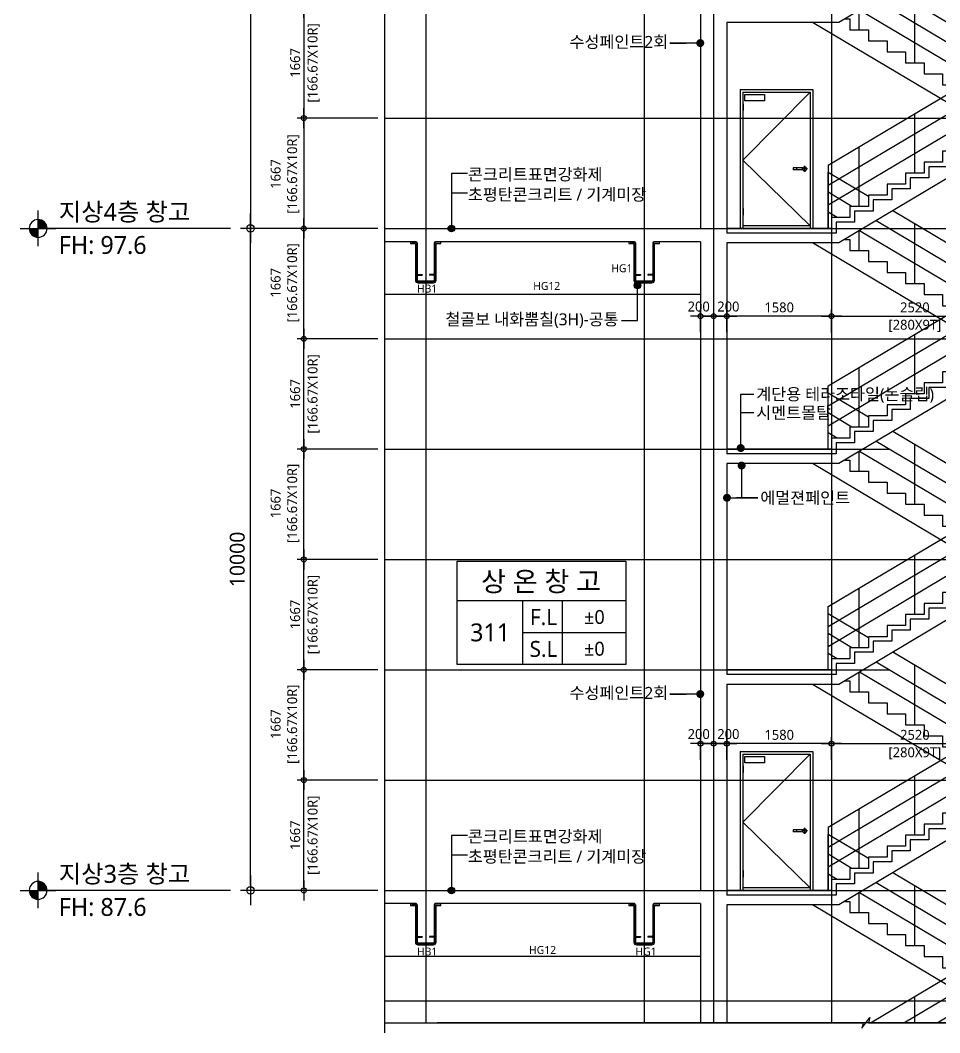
# Model space of a CAD drawing. Header units: millimetres. Extents: x -27104 to 125781, y -3376 to 46996.
# Drawn here: x 93885 to 107778, y 4334 to 19629 of the extents above; entities that cross this region are included whole.
import ezdxf
from ezdxf.enums import TextEntityAlignment as Align
from ezdxf.xclip import XClip

# ---------------------------------------------------------------- set-up
doc = ezdxf.new("R2010")
doc.units = ezdxf.units.MM
doc.header["$LTSCALE"] = 100
doc.header["$MEASUREMENT"] = 0
doc.header["$XCLIPFRAME"] = 0
doc.header["$PDSIZE"] = -10
doc.linetypes.add('-HID', pattern=[2.5, 1.5, -1])
doc.linetypes.add('CEN', pattern=[62, 60, -1, 0, -1])
doc.layers.get('0').update_dxf_attribs({"linetype": 'CONTINUOUS'})
doc.layers.get('Defpoints').update_dxf_attribs({"color": 171, "linetype": 'CONTINUOUS'})
for name, color, linetype in [('CEN(ST)', 1, 'CEN'), ('center(창호)', 1, 'CEN'), ('CON', 2, 'CONTINUOUS'), ('DOOR', 4, 'CONTINUOUS'), ('DOOR-ELE', 252, 'CONTINUOUS'), ('ELE-6', 8, 'CONTINUOUS'), ('FIN', 8, 'CONTINUOUS'), ('FIN-1', 6, 'CONTINUOUS'), ('HAN', 9, 'CONTINUOUS'), ('HF', 3, 'CONTINUOUS'), ('LED', 7, 'CONTINUOUS'), ('NDIM', 7, 'CONTINUOUS'), ('OPEN', 1, '-HID'), ('SYM', 7, 'CONTINUOUS'), ('TEXT(AXIS)', 2, 'CONTINUOUS'), ('TEXT(MIN)', 7, 'CONTINUOUS'), ('TEXT(노트)', 7, 'CONTINUOUS'), ('TEXT(실명)', 3, 'CONTINUOUS'), ('TEXT-기입', 6, 'CONTINUOUS'), ('TITLE', 7, 'CONTINUOUS'), ('WIPEOUT', 7, 'CONTINUOUS')]:
    doc.layers.add(name, color=color, linetype=linetype)
doc.styles.add('CGS', font='cgse', dxfattribs={"bigfont": 'cgs'})
doc.styles.add('나눔바른고딕', font='NanumBarunGothic.ttf')
doc.dimstyles.new('NDIM 1200', dxfattribs={"dimscale": 75, "dimtxt": 3, "dimasz": 1, "dimexe": 2, "dimexo": 2, "dimgap": 1, "dimtad": 1, "dimdec": 0, "dimdsep": 46, "dimtxsty": 'CGS', "dimblk": 'DOT0', "dimcen": 1, "dimdle": 8, "dimclrd": 256, "dimclre": 256, "dimclrt": 256, "dimadec": 0, "dimazin": 0, "dimtfac": 1, "dimtdec": 0, "dimtix": 1, "dimtmove": 2, "dimatfit": 3, "dimldrblk": 'DOT0', "dimfxl": 1, "dimtolj": 1, "dimtzin": 0, "dimlwd": -1, "dimlwe": -1, "dimarcsym": 0})

# ---------------------------------------------------------------- blocks, each defined once
blk = doc.blocks.new('A$Cf4a16f9c')
blk.add_wipeout([(0, 0), (1100, 0), (1100, 2100), (0, 2100)]).dxf.layer = 'WIPEOUT'
at = {"layer": 'center(창호)'}
for p, q in [((125, 945), (125, 855)), ((80, 900), (170, 900))]:
    blk.add_line(p, q, dxfattribs=at)
at = {"layer": 'DOOR', "ltscale": 1000}
for p, q in [((0, 2100), (0, 0)), ((1100, 2100), (0, 2100)), ((40, 2060), (40, 0)), ((1060, 2060), (40, 2060)), ((1060, 2060), (1060, 0)), ((1100, 2100), (1100, 0)), ((0, 0), (1100, 0)), ((40, 40), (1060, 40))]:
    blk.add_line(p, q, dxfattribs=at)
blk.add_circle((125, 900), 30, dxfattribs=at)
at = {"layer": 'DOOR-ELE', "ltscale": 1000}
for p, q in [((151, 915), (300, 915)), ((151, 885), (300, 885)), ((250, 915), (250, 885)), ((300, 915), (300, 885))]:
    blk.add_line(p, q, dxfattribs=at)
for points in [[(1030, 2025), (730, 2025), (730, 1925), (1030, 1925)], [(1060, 1780), (1050, 1780), (1050, 1880), (1060, 1880)], [(1060, 200), (1050, 200), (1050, 300), (1060, 300)]]:
    blk.add_lwpolyline(points, close=True, dxfattribs=at)
at = {"layer": 'OPEN', "ltscale": 700}
for p, q in [((40, 2060), (1060, 1030)), ((1060, 1030), (40, 40))]:
    blk.add_line(p, q, dxfattribs=at)
blk = doc.blocks.new('A$C5CCB3599')
at = {"layer": 'CON', "ltscale": 10000}
for points in [[(2870, 8263), (2590, 8263), (2590, 8097)], [(2870, 8263), (3820, 8263)], [(3820, 8113), (2911, 8113), (111, 6447), (-1580, 6447)], [(2590, 8097), (2310, 8097), (2310, 7930)], [(2310, 7930), (2030, 7930), (2030, 7763)], [(2030, 7763), (1750, 7763), (1750, 7597)], [(1750, 7597), (1470, 7597), (1470, 7430)], [(1470, 7430), (1190, 7430), (1190, 7263)], [(1190, 7263), (910, 7263), (910, 7097)], [(910, 7097), (630, 7097), (630, 6930)], [(630, 6930), (350, 6930), (350, 6763)], [(350, 6763), (70, 6763), (70, 6597)], [(70, 6597), (-1580, 6597)], [(2870, 4930), (2590, 4930), (2590, 4763)], [(2870, 4930), (3820, 4930)], [(3820, 4780), (2911, 4780), (111, 3113), (-1580, 3113)], [(2590, 4763), (2310, 4763), (2310, 4597)], [(2310, 4597), (2030, 4597), (2030, 4430)], [(2030, 4430), (1750, 4430), (1750, 4263)], [(1750, 4263), (1470, 4263), (1470, 4097)], [(1470, 4097), (1190, 4097), (1190, 3930)], [(1190, 3930), (910, 3930), (910, 3763)], [(910, 3763), (630, 3763), (630, 3597)], [(630, 3597), (350, 3597), (350, 3430)], [(350, 3430), (70, 3430), (70, 3263)], [(70, 3263), (-1580, 3263)], [(2870, 1597), (2590, 1597), (2590, 1430)], [(2870, 1597), (3820, 1597)], [(3820, 1447), (2911, 1447), (111, -220), (-1580, -220)], [(2590, 1430), (2310, 1430), (2310, 1263)], [(2310, 1263), (2030, 1263), (2030, 1097)], [(2030, 1097), (1750, 1097), (1750, 930)], [(1750, 930), (1470, 930), (1470, 763)], [(1470, 763), (1190, 763), (1190, 597)], [(1190, 597), (910, 597), (910, 430)], [(910, 430), (630, 430), (630, 263)], [(630, 263), (350, 263), (350, 97)], [(350, 97), (70, 97), (70, -70)], [(70, -70), (-1580, -70)]]:
    blk.add_lwpolyline(points, dxfattribs=at)
at = {"layer": 'ELE-6', "ltscale": 10000}
for points in [[(201, 9833), (280, 9833), (280, 9667)], [(2426, 8167), (-284, 9780)], [(280, 9667), (560, 9667), (560, 9500)], [(560, 9500), (840, 9500), (840, 9333)], [(840, 9333), (1120, 9333), (1120, 9167)], [(1120, 9167), (1400, 9167), (1400, 9000)], [(1400, 9000), (1680, 9000), (1680, 8833)], [(1680, 8833), (1960, 8833), (1960, 8667)], [(1960, 8667), (2240, 8667), (2240, 8500)], [(2240, 8500), (2520, 8500), (2520, 8333)], [(2426, 4833), (-284, 6447)], [(201, 6500), (280, 6500), (280, 6333)], [(280, 6333), (560, 6333), (560, 6167)], [(560, 6167), (840, 6167), (840, 6000)], [(840, 6000), (1120, 6000), (1120, 5833)], [(1120, 5833), (1400, 5833), (1400, 5667)], [(1400, 5667), (1680, 5667), (1680, 5500)], [(1680, 5500), (1960, 5500), (1960, 5333)], [(1960, 5333), (2240, 5333), (2240, 5167)], [(2240, 5167), (2520, 5167), (2520, 5000)], [(2426, 1500), (-284, 3113)], [(201, 3167), (280, 3167), (280, 3000)], [(280, 3000), (560, 3000), (560, 2833)], [(560, 2833), (840, 2833), (840, 2667)], [(840, 2667), (1120, 2667), (1120, 2500)], [(1120, 2500), (1400, 2500), (1400, 2333)], [(1400, 2333), (1680, 2333), (1680, 2167)], [(1680, 2167), (1960, 2167), (1960, 2000)], [(1960, 2000), (2240, 2000), (2240, 1833)], [(2240, 1833), (2520, 1833), (2520, 1667)]]:
    blk.add_lwpolyline(points, dxfattribs=at)
at = {"layer": 'FIN-1', "ltscale": 10000}
for points in [[(2800, 8333), (2520, 8333), (2520, 8167)], [(2800, 8333), (3820, 8333)], [(2520, 8167), (2240, 8167), (2240, 8000)], [(2240, 8000), (1960, 8000), (1960, 7833)], [(1960, 7833), (1680, 7833), (1680, 7667)], [(1680, 7667), (1400, 7667), (1400, 7500)], [(1400, 7500), (1120, 7500), (1120, 7333)], [(1120, 7333), (840, 7333), (840, 7167)], [(840, 7167), (560, 7167), (560, 7000)], [(560, 7000), (280, 7000), (280, 6833)], [(280, 6833), (0, 6833), (0, 6667)], [(0, 6667), (-1580, 6667)], [(2800, 5000), (2520, 5000), (2520, 4833)], [(2800, 5000), (3820, 5000)], [(2520, 4833), (2240, 4833), (2240, 4667)], [(2240, 4667), (1960, 4667), (1960, 4500)], [(1960, 4500), (1680, 4500), (1680, 4333)], [(1680, 4333), (1400, 4333), (1400, 4167)], [(1400, 4167), (1120, 4167), (1120, 4000)], [(1120, 4000), (840, 4000), (840, 3833)], [(840, 3833), (560, 3833), (560, 3667)], [(560, 3667), (280, 3667), (280, 3500)], [(280, 3500), (0, 3500), (0, 3333)], [(0, 3333), (-1580, 3333)], [(2800, 1667), (2520, 1667), (2520, 1500)], [(2800, 1667), (3820, 1667)], [(2520, 1500), (2240, 1500), (2240, 1333)], [(2240, 1333), (1960, 1333), (1960, 1167)], [(1960, 1167), (1680, 1167), (1680, 1000)], [(1680, 1000), (1400, 1000), (1400, 833)], [(1400, 833), (1120, 833), (1120, 667)], [(1120, 667), (840, 667), (840, 500)], [(840, 500), (560, 500), (560, 333)], [(560, 333), (280, 333), (280, 167)], [(280, 167), (0, 167), (0, 0)], [(0, 0), (-1580, 0)]]:
    blk.add_lwpolyline(points, dxfattribs=at)
at = {"layer": 'HAN', "ltscale": 10000}
for p, q in [((-50, 10000), (-50, 10846)), ((560, 10483), (-50, 10846)), ((420, 10333), (420, 10567)), ((308, 10333), (-50, 10546)), ((2570, 9287), (926, 10265)), ((84, 10167), (-50, 10246)), ((2570, 8987), (674, 10115)), ((420, 9667), (420, 9964)), ((2570, 8687), (422, 9965)), ((1260, 9167), (1260, 10067)), ((2100, 8667), (2100, 9567)), ((-50, 7620), (2570, 9180)), ((2570, 8333), (2570, 9287)), ((-50, 7320), (2570, 8880)), ((2100, 8000), (2100, 8900)), ((-50, 7020), (2570, 8580)), ((1260, 7500), (1260, 8400)), ((420, 7000), (420, 7900)), ((-50, 6667), (-50, 7620)), ((560, 7150), (-50, 7513)), ((308, 7000), (-50, 7213)), ((420, 7000), (420, 7233)), ((84, 6833), (-50, 6913)), ((2570, 5954), (926, 6932)), ((2570, 5654), (674, 6782)), ((1260, 5833), (1260, 6733)), ((420, 6333), (420, 6630)), ((2570, 5354), (422, 6632)), ((2100, 5333), (2100, 6233)), ((-50, 4287), (2570, 5846)), ((2570, 5000), (2570, 5954)), ((-50, 3987), (2570, 5546)), ((2100, 4667), (2100, 5567)), ((-50, 3687), (2570, 5246)), ((1260, 4167), (1260, 5067)), ((420, 3667), (420, 4567)), ((-50, 3333), (-50, 4287)), ((560, 3817), (-50, 4180)), ((308, 3667), (-50, 3880)), ((420, 3667), (420, 3900)), ((84, 3500), (-50, 3580)), ((2570, 2620), (926, 3599)), ((2570, 2320), (674, 3449)), ((1260, 2500), (1260, 3400)), ((420, 3000), (420, 3297)), ((2570, 2020), (422, 3299)), ((2100, 2000), (2100, 2900)), ((2570, 1667), (2570, 2620)), ((-50, 954), (2570, 2513)), ((-50, 654), (2570, 2213)), ((2100, 1333), (2100, 2233)), ((-50, 354), (2570, 1913)), ((1260, 833), (1260, 1733)), ((420, 333), (420, 1233)), ((-50, 954), (-50, 0))]:
    blk.add_line(p, q, dxfattribs=at)
blk = doc.blocks.new('A$C51E23882')
at = {"layer": 'TITLE'}
blk.add_lwpolyline([(8500, 0), (0, 0), (0, 5200), (8500, 5200)], close=True, dxfattribs=at)
for points in [[(8500, 3200), (0, 3200)], [(3300, 3200), (3300, 0)], [(5300, 3200), (5300, 0)], [(3300, 1600), (8500, 1600)]]:
    blk.add_lwpolyline(points, dxfattribs=at)
at = {"layer": 'TITLE', "style": '나눔바른고딕'}
for s, p in [('F.L', (4352, 2378)), ('S.L', (4352, 778))]:
    blk.add_text(s, height=800, dxfattribs=at).set_placement(p, align=Align.MIDDLE)
blk = doc.blocks.new('A$C19853FC8')
at = {"layer": 'SYM'}
for p, q in [((1800, 0), (1800, 3600)), ((3600, 1800), (0, 1800))]:
    blk.add_line(p, q, dxfattribs=at)
blk.add_circle((1800, 1800), 900, dxfattribs=at)
for points in [[(900, 1800), (1800, 2700), (914, 1959), (1643, 2686)], [(914, 1959), (1643, 2686), (954, 2112), (1492, 2646)], [(954, 2112), (1492, 2646), (1025, 2260), (1346, 2576)], [(1025, 2260), (1346, 2576), (1109, 2378), (1222, 2491)], [(1800, 900), (2700, 1800), (1959, 914), (2686, 1643)], [(1959, 914), (2686, 1643), (2112, 954), (2646, 1492)], [(2112, 954), (2646, 1492), (2260, 1025), (2576, 1346)], [(2260, 1025), (2576, 1346), (2378, 1109), (2491, 1222)]]:
    blk.add_solid(points, dxfattribs=at)
at = {"layer": 'SYM', "linetype": 'Continuous'}
for points in [[(1800, 2700), (1800, 1800), (900, 1800)], [(2700, 1800), (1800, 900), (1800, 1800)]]:
    blk.add_solid(points, dxfattribs=at)
blk = doc.blocks.new('DOT0')
blk.add_line((-3, 0), (3, 0))
at = {"color": 6}
blk.add_circle((0, 0), 0.75, dxfattribs=at)
blk = doc.blocks.new('*D205')
at = {"layer": 'Defpoints', "color": 0, "ltscale": 0.4, "transparency": 16777216}
for p in [(99388, 18151), (98171, 16484), (99388, 16484)]:
    blk.add_point(p, dxfattribs=at)
at = {"layer": 'NDIM', "ltscale": 0.4, "transparency": 16777216}
for p, q in [((99288, 18151), (98071, 18151)), ((98171, 18101), (98171, 16534)), ((99288, 16484), (98071, 16484))]:
    blk.add_line(p, q, dxfattribs=at)
at = {"layer": 'NDIM', "ltscale": 0.4, "transparency": 16777216, "xscale": 50, "yscale": 50, "zscale": 50}
for p, rotation in [((98171, 18151), 90), ((98171, 16484), 270)]:
    blk.add_blockref('DOT0', p, dxfattribs=dict(at, rotation=rotation))
at = {"layer": 'NDIM', "ltscale": 0.4, "transparency": 16777216, "insert": (97885, 17306), "char_height": 150, "attachment_point": 5, "rotation": 90, "style": '나눔바른고딕'}
blk.add_mtext('\\A1;1667\\P[166.67X10R]', dxfattribs=at)
blk = doc.blocks.new('*D206')
at = {"layer": 'Defpoints', "color": 0, "ltscale": 0.4, "transparency": 16777216}
for p in [(99388, 19817), (98171, 18151), (99388, 18151)]:
    blk.add_point(p, dxfattribs=at)
at = {"layer": 'NDIM', "ltscale": 0.4, "transparency": 16777216}
for p, q in [((99288, 19817), (98071, 19817)), ((98171, 19767), (98171, 18201)), ((99288, 18151), (98071, 18151))]:
    blk.add_line(p, q, dxfattribs=at)
at = {"layer": 'NDIM', "ltscale": 0.4, "transparency": 16777216, "xscale": 50, "yscale": 50, "zscale": 50}
for p, rotation in [((98171, 19817), 90), ((98171, 18151), 270)]:
    blk.add_blockref('DOT0', p, dxfattribs=dict(at, rotation=rotation))
at = {"layer": 'NDIM', "ltscale": 0.4, "transparency": 16777216, "char_height": 150, "attachment_point": 5, "rotation": 90, "style": '나눔바른고딕'}
for s, insert in [('\\A1;[166.67X10R]', (98318, 18984)), ('\\A1;1667', (98040, 18984))]:
    blk.add_mtext(s, dxfattribs=dict(at, insert=insert))
blk = doc.blocks.new('*D211')
at = {"layer": 'Defpoints', "color": 0, "ltscale": 0.4, "transparency": 16777216}
for p in [(99388, 26484), (97363, 16484), (99388, 16484)]:
    blk.add_point(p, dxfattribs=at)
at = {"layer": 'NDIM', "ltscale": 0.4, "transparency": 16777216}
for p, q in [((99238, 26484), (97213, 26484)), ((97363, 26409), (97363, 16559)), ((99238, 16484), (97213, 16484))]:
    blk.add_line(p, q, dxfattribs=at)
at = {"layer": 'NDIM', "ltscale": 0.4, "transparency": 16777216, "xscale": 75, "yscale": 75, "zscale": 75}
for p, rotation in [((97363, 26484), 90), ((97363, 16484), 270)]:
    blk.add_blockref('DOT0', p, dxfattribs=dict(at, rotation=rotation))
at = {"layer": 'NDIM', "ltscale": 0.4, "transparency": 16777216, "insert": (97165, 21484), "char_height": 225, "attachment_point": 5, "rotation": 90, "style": '나눔바른고딕'}
blk.add_mtext('\\A1;10000', dxfattribs=at)
blk = doc.blocks.new('*D212')
at = {"layer": 'Defpoints', "color": 0, "ltscale": 0.4, "transparency": 16777216}
for p in [(98171, 16484), (99388, 16484), (99388, 14817)]:
    blk.add_point(p, dxfattribs=at)
at = {"layer": 'NDIM', "ltscale": 0.4, "transparency": 16777216}
for p, q in [((99288, 16484), (98071, 16484)), ((98171, 14867), (98171, 16434)), ((99288, 14817), (98071, 14817))]:
    blk.add_line(p, q, dxfattribs=at)
at = {"layer": 'NDIM', "ltscale": 0.4, "transparency": 16777216, "xscale": 50, "yscale": 50, "zscale": 50}
for p, rotation in [((98171, 16484), 90), ((98171, 14817), 270)]:
    blk.add_blockref('DOT0', p, dxfattribs=dict(at, rotation=rotation))
at = {"layer": 'NDIM', "ltscale": 0.4, "transparency": 16777216, "insert": (97885, 15662), "char_height": 150, "attachment_point": 5, "rotation": 90, "style": '나눔바른고딕'}
blk.add_mtext('\\A1;1667\\P[166.67X10R]', dxfattribs=at)
blk = doc.blocks.new('*D213')
at = {"layer": 'Defpoints', "color": 0, "ltscale": 0.4, "transparency": 16777216}
for p in [(98171, 14817), (99388, 14817), (99388, 13151)]:
    blk.add_point(p, dxfattribs=at)
at = {"layer": 'NDIM', "ltscale": 0.4, "transparency": 16777216}
for p, q in [((99288, 14817), (98071, 14817)), ((98171, 13201), (98171, 14767)), ((99288, 13151), (98071, 13151))]:
    blk.add_line(p, q, dxfattribs=at)
at = {"layer": 'NDIM', "ltscale": 0.4, "transparency": 16777216, "xscale": 50, "yscale": 50, "zscale": 50}
for p, rotation in [((98171, 14817), 90), ((98171, 13151), 270)]:
    blk.add_blockref('DOT0', p, dxfattribs=dict(at, rotation=rotation))
at = {"layer": 'NDIM', "ltscale": 0.4, "transparency": 16777216, "char_height": 150, "attachment_point": 5, "rotation": 90, "style": '나눔바른고딕'}
for s, insert in [('\\A1;[166.67X10R]', (98318, 13984)), ('\\A1;1667', (98040, 13984))]:
    blk.add_mtext(s, dxfattribs=dict(at, insert=insert))
blk = doc.blocks.new('*D214')
at = {"layer": 'Defpoints', "color": 0, "ltscale": 0.4, "transparency": 16777216}
for p in [(98171, 13151), (99388, 13151), (99388, 11484)]:
    blk.add_point(p, dxfattribs=at)
at = {"layer": 'NDIM', "ltscale": 0.4, "transparency": 16777216}
for p, q in [((99288, 13151), (98071, 13151)), ((98171, 11534), (98171, 13101)), ((99288, 11484), (98071, 11484))]:
    blk.add_line(p, q, dxfattribs=at)
at = {"layer": 'NDIM', "ltscale": 0.4, "transparency": 16777216, "xscale": 50, "yscale": 50, "zscale": 50}
for p, rotation in [((98171, 13151), 90), ((98171, 11484), 270)]:
    blk.add_blockref('DOT0', p, dxfattribs=dict(at, rotation=rotation))
at = {"layer": 'NDIM', "ltscale": 0.4, "transparency": 16777216, "insert": (97885, 12329), "char_height": 150, "attachment_point": 5, "rotation": 90, "style": '나눔바른고딕'}
blk.add_mtext('\\A1;1667\\P[166.67X10R]', dxfattribs=at)
blk = doc.blocks.new('*D215')
at = {"layer": 'Defpoints', "color": 0, "ltscale": 0.4, "transparency": 16777216}
for p in [(98171, 11484), (99388, 11484), (99388, 9817)]:
    blk.add_point(p, dxfattribs=at)
at = {"layer": 'NDIM', "ltscale": 0.4, "transparency": 16777216}
for p, q in [((99288, 11484), (98071, 11484)), ((98171, 9867), (98171, 11434)), ((99288, 9817), (98071, 9817))]:
    blk.add_line(p, q, dxfattribs=at)
at = {"layer": 'NDIM', "ltscale": 0.4, "transparency": 16777216, "xscale": 50, "yscale": 50, "zscale": 50}
for p, rotation in [((98171, 11484), 90), ((98171, 9817), 270)]:
    blk.add_blockref('DOT0', p, dxfattribs=dict(at, rotation=rotation))
at = {"layer": 'NDIM', "ltscale": 0.4, "transparency": 16777216, "char_height": 150, "attachment_point": 5, "rotation": 90, "style": '나눔바른고딕'}
for s, insert in [('\\A1;[166.67X10R]', (98318, 10651)), ('\\A1;1667', (98040, 10651))]:
    blk.add_mtext(s, dxfattribs=dict(at, insert=insert))
blk = doc.blocks.new('*D216')
at = {"layer": 'Defpoints', "color": 0, "ltscale": 0.4, "transparency": 16777216}
for p in [(98171, 9817), (99388, 9817), (99388, 8151)]:
    blk.add_point(p, dxfattribs=at)
at = {"layer": 'NDIM', "ltscale": 0.4, "transparency": 16777216}
for p, q in [((99288, 9817), (98071, 9817)), ((98171, 8201), (98171, 9767)), ((99288, 8151), (98071, 8151))]:
    blk.add_line(p, q, dxfattribs=at)
at = {"layer": 'NDIM', "ltscale": 0.4, "transparency": 16777216, "xscale": 50, "yscale": 50, "zscale": 50}
for p, rotation in [((98171, 9817), 90), ((98171, 8151), 270)]:
    blk.add_blockref('DOT0', p, dxfattribs=dict(at, rotation=rotation))
at = {"layer": 'NDIM', "ltscale": 0.4, "transparency": 16777216, "insert": (97885, 8995), "char_height": 150, "attachment_point": 5, "rotation": 90, "style": '나눔바른고딕'}
blk.add_mtext('\\A1;1667\\P[166.67X10R]', dxfattribs=at)
blk = doc.blocks.new('*D217')
at = {"layer": 'Defpoints', "color": 0, "ltscale": 0.4, "transparency": 16777216}
for p in [(98171, 8151), (99388, 8151), (99388, 6484)]:
    blk.add_point(p, dxfattribs=at)
at = {"layer": 'NDIM', "ltscale": 0.4, "transparency": 16777216}
for p, q in [((99288, 8151), (98071, 8151)), ((98171, 6534), (98171, 8101)), ((99288, 6484), (98071, 6484))]:
    blk.add_line(p, q, dxfattribs=at)
at = {"layer": 'NDIM', "ltscale": 0.4, "transparency": 16777216, "xscale": 50, "yscale": 50, "zscale": 50}
for p, rotation in [((98171, 8151), 90), ((98171, 6484), 270)]:
    blk.add_blockref('DOT0', p, dxfattribs=dict(at, rotation=rotation))
at = {"layer": 'NDIM', "ltscale": 0.4, "transparency": 16777216, "char_height": 150, "attachment_point": 5, "rotation": 90, "style": '나눔바른고딕'}
for s, insert in [('\\A1;[166.67X10R]', (98318, 7317)), ('\\A1;1667', (98040, 7317))]:
    blk.add_mtext(s, dxfattribs=dict(at, insert=insert))
blk = doc.blocks.new('*D218')
at = {"layer": 'Defpoints', "color": 0, "ltscale": 0.4, "transparency": 16777216}
for p in [(97363, 16484), (99388, 16484), (99388, 6484)]:
    blk.add_point(p, dxfattribs=at)
at = {"layer": 'NDIM', "ltscale": 0.4, "transparency": 16777216}
for p, q in [((99238, 16484), (97213, 16484)), ((97363, 6559), (97363, 16409)), ((99238, 6484), (97213, 6484))]:
    blk.add_line(p, q, dxfattribs=at)
at = {"layer": 'NDIM', "ltscale": 0.4, "transparency": 16777216, "xscale": 75, "yscale": 75, "zscale": 75}
for p, rotation in [((97363, 16484), 90), ((97363, 6484), 270)]:
    blk.add_blockref('DOT0', p, dxfattribs=dict(at, rotation=rotation))
at = {"layer": 'NDIM', "ltscale": 0.4, "transparency": 16777216, "insert": (97165, 11484), "char_height": 225, "attachment_point": 5, "rotation": 90, "style": '나눔바른고딕'}
blk.add_mtext('\\A1;10000', dxfattribs=at)
blk = doc.blocks.new('*U160')
at = {"layer": 'Defpoints'}
blk.add_point((0, 0), dxfattribs=at)
at = {"layer": 'HF'}
for p, q in [((-209, 0), (-147, 0)), ((-209, 0), (-209, -6)), ((209, 0), (147, 0)), ((209, 0), (209, -6)), ((-209, -6), (-147, -6)), ((-135, -18), (-135, -482)), ((-129, -18), (-129, -482)), ((129, -18), (129, -482)), ((135, -18), (135, -482)), ((209, -6), (147, -6)), ((-135, -518), (-135, -582)), ((-129, -518), (-129, -582)), ((-117, -494), (-55, -494)), ((-117, -500), (-55, -500)), ((-117, -506), (-55, -506)), ((-117, -594), (117, -594)), ((-117, -600), (117, -600)), ((-55, -494), (-55, -500)), ((-55, -500), (-55, -506)), ((117, -494), (55, -494)), ((55, -494), (55, -500)), ((117, -500), (55, -500)), ((55, -500), (55, -506)), ((117, -506), (55, -506)), ((129, -518), (129, -582)), ((135, -518), (135, -582))]:
    blk.add_line(p, q, dxfattribs=at)
for centre, radius, start, end in [((-147, -18), 18, 360, 450), ((147, -18), 18, 90, 180), ((-147, -18), 12, 360, 450), ((147, -18), 12, 90, 180), ((-117, -482), 18, 180, 270), ((-117, -518), 18, 90, 180), ((-117, -582), 18, 180, 270), ((-117, -482), 12, 180, 270), ((-117, -518), 12, 90, 180), ((-117, -582), 12, 180, 270), ((117, -482), 12, 270, 360), ((117, -482), 18, 270, 360), ((117, -518), 18, 0, 90), ((117, -518), 12, 0, 90), ((117, -582), 12, 270, 360), ((117, -582), 18, 270, 360)]:
    blk.add_arc(centre, radius, start, end, dxfattribs=at)
blk = doc.blocks.new('*D279')
at = {"layer": 'Defpoints', "color": 0, "ltscale": 0.4, "transparency": 16777216}
for p in [(104162, 8701), (104162, 8359), (104362, 8359)]:
    blk.add_point(p, dxfattribs=at)
at = {"layer": 'NDIM', "ltscale": 0.4, "transparency": 16777216}
for p, q in [((104162, 8459), (104162, 8801)), ((104362, 8459), (104362, 8801)), ((104312, 8701), (104212, 8701))]:
    blk.add_line(p, q, dxfattribs=at)
at = {"layer": 'NDIM', "ltscale": 0.4, "transparency": 16777216, "xscale": 50, "yscale": 50, "zscale": 50, "rotation": 180}
blk.add_blockref('DOT0', (104162, 8701), dxfattribs=at)
at = {"layer": 'NDIM', "ltscale": 0.4, "transparency": 16777216, "xscale": 50, "yscale": 50, "zscale": 50}
blk.add_blockref('DOT0', (104362, 8701), dxfattribs=at)
at = {"layer": 'NDIM', "ltscale": 0.4, "transparency": 16777216, "insert": (104136, 8845), "char_height": 150, "attachment_point": 5, "style": '나눔바른고딕'}
blk.add_mtext('\\A1;200', dxfattribs=at)
blk = doc.blocks.new('*D280')
at = {"layer": 'Defpoints', "color": 0, "ltscale": 0.4, "transparency": 16777216}
for p in [(104562, 8701), (104362, 8359), (104562, 8359)]:
    blk.add_point(p, dxfattribs=at)
at = {"layer": 'NDIM', "ltscale": 0.4, "transparency": 16777216}
for p, q in [((104362, 8459), (104362, 8801)), ((104562, 8459), (104562, 8801)), ((104412, 8701), (104512, 8701))]:
    blk.add_line(p, q, dxfattribs=at)
at = {"layer": 'NDIM', "ltscale": 0.4, "transparency": 16777216, "xscale": 50, "yscale": 50, "zscale": 50, "rotation": 180}
blk.add_blockref('DOT0', (104362, 8701), dxfattribs=at)
at = {"layer": 'NDIM', "ltscale": 0.4, "transparency": 16777216, "xscale": 50, "yscale": 50, "zscale": 50}
blk.add_blockref('DOT0', (104562, 8701), dxfattribs=at)
at = {"layer": 'NDIM', "ltscale": 0.4, "transparency": 16777216, "insert": (104584, 8845), "char_height": 150, "attachment_point": 5, "style": '나눔바른고딕'}
blk.add_mtext('\\A1;200', dxfattribs=at)
blk = doc.blocks.new('*D281')
at = {"layer": 'Defpoints', "color": 0, "ltscale": 0.4, "transparency": 16777216}
for p in [(104562, 8701), (104562, 8359), (106142, 8356)]:
    blk.add_point(p, dxfattribs=at)
at = {"layer": 'NDIM', "ltscale": 0.4, "transparency": 16777216}
for p, q in [((104562, 8459), (104562, 8801)), ((106142, 8456), (106142, 8801)), ((106092, 8701), (104612, 8701))]:
    blk.add_line(p, q, dxfattribs=at)
at = {"layer": 'NDIM', "ltscale": 0.4, "transparency": 16777216, "xscale": 50, "yscale": 50, "zscale": 50, "rotation": 180}
blk.add_blockref('DOT0', (104562, 8701), dxfattribs=at)
at = {"layer": 'NDIM', "ltscale": 0.4, "transparency": 16777216, "xscale": 50, "yscale": 50, "zscale": 50}
blk.add_blockref('DOT0', (106142, 8701), dxfattribs=at)
at = {"layer": 'NDIM', "ltscale": 0.4, "transparency": 16777216, "insert": (105352, 8833), "char_height": 150, "attachment_point": 5, "style": '나눔바른고딕'}
blk.add_mtext('\\A1;1580', dxfattribs=at)
blk = doc.blocks.new('*D282')
at = {"layer": 'Defpoints', "color": 0, "ltscale": 0.4, "transparency": 16777216}
for p in [(108662, 8701), (106142, 8356), (108662, 8356)]:
    blk.add_point(p, dxfattribs=at)
at = {"layer": 'NDIM', "ltscale": 0.4, "transparency": 16777216}
for p, q in [((106142, 8456), (106142, 8801)), ((108662, 8456), (108662, 8801)), ((106192, 8701), (108612, 8701))]:
    blk.add_line(p, q, dxfattribs=at)
at = {"layer": 'NDIM', "ltscale": 0.4, "transparency": 16777216, "xscale": 50, "yscale": 50, "zscale": 50, "rotation": 180}
blk.add_blockref('DOT0', (106142, 8701), dxfattribs=at)
at = {"layer": 'NDIM', "ltscale": 0.4, "transparency": 16777216, "xscale": 50, "yscale": 50, "zscale": 50}
blk.add_blockref('DOT0', (108662, 8701), dxfattribs=at)
at = {"layer": 'NDIM', "ltscale": 0.4, "transparency": 16777216, "char_height": 150, "attachment_point": 5, "style": '나눔바른고딕'}
for s, insert in [('\\A1;2520', (107402, 8833)), ('\\A1;[280X9T]', (107402, 8554))]:
    blk.add_mtext(s, dxfattribs=dict(at, insert=insert))
blk = doc.blocks.new('*D300')
at = {"layer": 'Defpoints', "color": 0, "ltscale": 0.4, "transparency": 16777216}
for p in [(104162, 15159), (104162, 14817), (104362, 14817)]:
    blk.add_point(p, dxfattribs=at)
at = {"layer": 'NDIM', "ltscale": 0.4, "transparency": 16777216}
for p, q in [((104162, 14917), (104162, 15259)), ((104312, 15159), (104212, 15159)), ((104362, 14917), (104362, 15259))]:
    blk.add_line(p, q, dxfattribs=at)
at = {"layer": 'NDIM', "ltscale": 0.4, "transparency": 16777216, "xscale": 50, "yscale": 50, "zscale": 50, "rotation": 180}
blk.add_blockref('DOT0', (104162, 15159), dxfattribs=at)
at = {"layer": 'NDIM', "ltscale": 0.4, "transparency": 16777216, "xscale": 50, "yscale": 50, "zscale": 50}
blk.add_blockref('DOT0', (104362, 15159), dxfattribs=at)
at = {"layer": 'NDIM', "ltscale": 0.4, "transparency": 16777216, "insert": (104136, 15303), "char_height": 150, "attachment_point": 5, "style": '나눔바른고딕'}
blk.add_mtext('\\A1;200', dxfattribs=at)
blk = doc.blocks.new('*D301')
at = {"layer": 'Defpoints', "color": 0, "ltscale": 0.4, "transparency": 16777216}
for p in [(104562, 15159), (104362, 14817), (104562, 14817)]:
    blk.add_point(p, dxfattribs=at)
at = {"layer": 'NDIM', "ltscale": 0.4, "transparency": 16777216}
for p, q in [((104362, 14917), (104362, 15259)), ((104412, 15159), (104512, 15159)), ((104562, 14917), (104562, 15259))]:
    blk.add_line(p, q, dxfattribs=at)
at = {"layer": 'NDIM', "ltscale": 0.4, "transparency": 16777216, "xscale": 50, "yscale": 50, "zscale": 50, "rotation": 180}
blk.add_blockref('DOT0', (104362, 15159), dxfattribs=at)
at = {"layer": 'NDIM', "ltscale": 0.4, "transparency": 16777216, "xscale": 50, "yscale": 50, "zscale": 50}
blk.add_blockref('DOT0', (104562, 15159), dxfattribs=at)
at = {"layer": 'NDIM', "ltscale": 0.4, "transparency": 16777216, "insert": (104584, 15303), "char_height": 150, "attachment_point": 5, "style": '나눔바른고딕'}
blk.add_mtext('\\A1;200', dxfattribs=at)
blk = doc.blocks.new('*D302')
at = {"layer": 'Defpoints', "color": 0, "ltscale": 0.4, "transparency": 16777216}
for p in [(104562, 15159), (104562, 14817), (106142, 14814)]:
    blk.add_point(p, dxfattribs=at)
at = {"layer": 'NDIM', "ltscale": 0.4, "transparency": 16777216}
for p, q in [((104562, 14917), (104562, 15259)), ((106092, 15159), (104612, 15159)), ((106142, 14914), (106142, 15259))]:
    blk.add_line(p, q, dxfattribs=at)
at = {"layer": 'NDIM', "ltscale": 0.4, "transparency": 16777216, "xscale": 50, "yscale": 50, "zscale": 50, "rotation": 180}
blk.add_blockref('DOT0', (104562, 15159), dxfattribs=at)
at = {"layer": 'NDIM', "ltscale": 0.4, "transparency": 16777216, "xscale": 50, "yscale": 50, "zscale": 50}
blk.add_blockref('DOT0', (106142, 15159), dxfattribs=at)
at = {"layer": 'NDIM', "ltscale": 0.4, "transparency": 16777216, "insert": (105352, 15290), "char_height": 150, "attachment_point": 5, "style": '나눔바른고딕'}
blk.add_mtext('\\A1;1580', dxfattribs=at)
blk = doc.blocks.new('*D303')
at = {"layer": 'Defpoints', "color": 0, "ltscale": 0.4, "transparency": 16777216}
for p in [(108662, 15159), (106142, 14814), (108662, 14814)]:
    blk.add_point(p, dxfattribs=at)
at = {"layer": 'NDIM', "ltscale": 0.4, "transparency": 16777216}
for p, q in [((106142, 14914), (106142, 15259)), ((106192, 15159), (108612, 15159)), ((108662, 14914), (108662, 15259))]:
    blk.add_line(p, q, dxfattribs=at)
at = {"layer": 'NDIM', "ltscale": 0.4, "transparency": 16777216, "xscale": 50, "yscale": 50, "zscale": 50, "rotation": 180}
blk.add_blockref('DOT0', (106142, 15159), dxfattribs=at)
at = {"layer": 'NDIM', "ltscale": 0.4, "transparency": 16777216, "xscale": 50, "yscale": 50, "zscale": 50}
blk.add_blockref('DOT0', (108662, 15159), dxfattribs=at)
at = {"layer": 'NDIM', "ltscale": 0.4, "transparency": 16777216, "char_height": 150, "attachment_point": 5, "style": '나눔바른고딕'}
for s, insert in [('\\A1;2520', (107402, 15290)), ('\\A1;[280X9T]', (107402, 15012))]:
    blk.add_mtext(s, dxfattribs=dict(at, insert=insert))

msp = doc.modelspace()

# ---------------------------------------------------------------- hatches: boundary and pattern name
at = {"ltscale": 10000}
h = msp.add_hatch(color=256, dxfattribs=at)
h.dxf.hatch_style = 1
edge = h.paths.add_edge_path()
edge.add_arc((100398.6, 16484.2), 50, 0, 360)
h = msp.add_hatch(color=256, dxfattribs=at)
h.dxf.hatch_style = 1
edge = h.paths.add_edge_path()
edge.add_arc((103212.7, 15622.6), 50, -180, 180)
h = msp.add_hatch(color=256, dxfattribs=at)
h.dxf.hatch_style = 1
edge = h.paths.add_edge_path()
edge.add_arc((100398.6, 6484.2), 50, 0, 360)

# ---------------------------------------------------------------- linework, layer by layer
msp.add_line((114306.6, 4483.9), (100186.6, 4483.9), dxfattribs=at)
at = {"layer": 'CEN(ST)', "ltscale": 10000}
for p, q in [((100011.6, 38897.9), (100011.6, 4483.9)), ((103311.6, 38897.9), (103311.6, 4483.9)), ((104361.6, 38897.9), (104361.6, 4483.9)), ((106141.6, 38897.9), (106141.6, 4483.9)), ((99387.6, 16483.9), (114784.2, 16483.9)), ((99387.6, 14817.2), (114784.2, 14817.2)), ((99387.6, 13150.5), (107008.4, 13150.5)), ((99387.6, 11483.9), (114784.2, 11483.9)), ((99387.6, 9817.2), (107008.4, 9817.2)), ((99387.6, 4817.2), (114784.2, 4817.2))]:
    msp.add_line(p, q, dxfattribs=at)
at = {"layer": 'CON', "ltscale": 10000}
for p, q in [((104161.6, 26283.9), (104161.6, 16483.9)), ((104561.6, 19597.2), (104561.6, 16413.9)), ((99864.6, 16283.9), (99387.6, 16283.9)), ((103164.6, 16283.9), (100158.6, 16283.9)), ((104161.6, 16283.9), (103458.6, 16283.9)), ((104161.6, 16283.9), (104161.6, 6483.9)), ((104561.6, 16263.9), (104561.6, 13080.5)), ((104561.6, 12930.5), (104561.6, 9747.2)), ((104561.6, 9597.2), (104561.6, 6413.9)), ((99387.6, 6483.9), (104161.6, 6483.9)), ((99864.6, 6283.9), (99387.6, 6283.9)), ((103164.6, 6283.9), (100158.6, 6283.9)), ((104161.6, 6283.9), (103458.6, 6283.9)), ((104161.6, 6283.9), (104161.6, 4483.9)), ((104561.6, 6263.9), (104561.6, 4483.9))]:
    msp.add_line(p, q, dxfattribs=at)
at = {"layer": 'CON', "ltscale": 0.1}
msp.add_lwpolyline([(99387.6, 16483.9), (104161.6, 16483.9)], dxfattribs=at)
at = {"layer": 'ELE-6', "ltscale": 10000}
for p, q in [((104161.6, 15483.9), (99387.6, 15483.9)), ((104161.6, 5483.9), (99387.6, 5483.9))]:
    msp.add_line(p, q, dxfattribs=at)
at = {"layer": 'FIN', "ltscale": 10000}
for points in [[(100220.6, 16283.9), (100220.6, 16277.9), (100158.6, 16277.9, 0.4142136), (100146.6, 16265.9), (100146.6, 15701.9, -0.4142136), (100128.6, 15683.9), (99894.6, 15683.9, -0.4142136), (99876.6, 15701.9), (99876.6, 16265.9, 0.4142136), (99864.6, 16277.9), (99802.6, 16277.9), (99802.6, 16283.9), (99781.6, 16283.9), (99781.6, 16256.9), (99855.6, 16256.9), (99855.6, 15701.9, 0.4142136), (99894.6, 15662.9), (100128.6, 15662.9, 0.4142136), (100167.6, 15701.9), (100167.6, 16256.9), (100241.6, 16256.9), (100241.6, 16283.9)], [(103520.6, 16283.9), (103520.6, 16277.9), (103458.6, 16277.9, 0.4142136), (103446.6, 16265.9), (103446.6, 15701.9, -0.4142136), (103428.6, 15683.9), (103194.6, 15683.9, -0.4142136), (103176.6, 15701.9), (103176.6, 16265.9, 0.4142136), (103164.6, 16277.9), (103102.6, 16277.9), (103102.6, 16283.9), (103081.6, 16283.9), (103081.6, 16256.9), (103155.6, 16256.9), (103155.6, 15701.9, 0.4142136), (103194.6, 15662.9), (103428.6, 15662.9, 0.4142136), (103467.6, 15701.9), (103467.6, 16256.9), (103541.6, 16256.9), (103541.6, 16283.9)], [(100220.6, 6283.9), (100220.6, 6277.9), (100158.6, 6277.9, 0.4142136), (100146.6, 6265.9), (100146.6, 5701.9, -0.4142136), (100128.6, 5683.9), (99894.6, 5683.9, -0.4142136), (99876.6, 5701.9), (99876.6, 6265.9, 0.4142136), (99864.6, 6277.9), (99802.6, 6277.9), (99802.6, 6283.9), (99781.6, 6283.9), (99781.6, 6256.9), (99855.6, 6256.9), (99855.6, 5701.9, 0.4142136), (99894.6, 5662.9), (100128.6, 5662.9, 0.4142136), (100167.6, 5701.9), (100167.6, 6256.9), (100241.6, 6256.9), (100241.6, 6283.9)], [(103520.6, 6283.9), (103520.6, 6277.9), (103458.6, 6277.9, 0.4142136), (103446.6, 6265.9), (103446.6, 5701.9, -0.4142136), (103428.6, 5683.9), (103194.6, 5683.9, -0.4142136), (103176.6, 5701.9), (103176.6, 6265.9, 0.4142136), (103164.6, 6277.9), (103102.6, 6277.9), (103102.6, 6283.9), (103081.6, 6283.9), (103081.6, 6256.9), (103155.6, 6256.9), (103155.6, 5701.9, 0.4142136), (103194.6, 5662.9), (103428.6, 5662.9, 0.4142136), (103467.6, 5701.9), (103467.6, 6256.9), (103541.6, 6256.9), (103541.6, 6283.9)]]:
    msp.add_lwpolyline(points, format="xyb", close=True, dxfattribs=at)
at = {"layer": 'LED', "ltscale": 10000}
for p, q in [((100641.1, 17315), (100398.6, 17315)), ((100398.6, 17315), (100398.6, 16484.2)), ((100641.1, 17017.2), (100398.6, 17017.2)), ((103212.7, 15093.7), (103212.7, 15622.6)), ((102969.9, 15093.7), (103212.7, 15093.7)), ((100641.1, 7315), (100398.6, 7315)), ((100398.6, 7315), (100398.6, 6484.2)), ((100641.1, 7017.2), (100398.6, 7017.2))]:
    msp.add_line(p, q, dxfattribs=at)
for centre in [(100398.6, 16484.2), (103212.7, 15622.6), (100398.6, 6484.2)]:
    msp.add_circle(centre, 50, dxfattribs=at)
at = {"layer": 'NDIM', "ltscale": 10000}
msp.add_line((104971.2, 13699.5), (104771.2, 13699.5), dxfattribs=at)
at = {"layer": 'SYM', "ltscale": 1000}
for p, q in [((97062.6, 16483.9), (94155.1, 16483.9)), ((97062.6, 6483.9), (94155.1, 6483.9))]:
    msp.add_line(p, q, dxfattribs=at)
at = {"layer": 'SYM', "ltscale": 10000}
for points in [[(99387.6, 36633.9), (99387.6, 20524.4), (99470.1, 20544.6), (99305.1, 20423.1), (99387.6, 20443.4), (99387.6, 4333.9)], [(99387.6, 4483.9), (106621.1, 4483.9), (106600.9, 4401.4), (106722.4, 4566.4), (106702.1, 4483.9), (114784.2, 4483.9)]]:
    msp.add_lwpolyline(points, dxfattribs=at)

# ---------------------------------------------------------------- block references
at = {"ltscale": 1000, "xscale": -0.15, "yscale": 0.15, "zscale": 0.15}
for p in [(94425.1, 16213.9), (94425.1, 6213.9)]:
    msp.add_blockref('A$C19853FC8', p, dxfattribs=at)
at = {"xscale": 0.3, "yscale": 0.3, "zscale": 0.3}
msp.add_blockref('A$C51E23882', (100484.9, 9898.2), dxfattribs=at)
at = {"ltscale": 0.1, "xscale": -1}
msp.add_blockref('A$Cf4a16f9c', (105861.6, 6483.9), dxfattribs=at)
at = {"layer": 'HF'}
for p in [(100011.6, 16283.9), (103311.6, 16283.9), (100011.6, 6283.9), (103311.6, 6283.9)]:
    msp.add_blockref('*U160', p, dxfattribs=at)

# ---------------------------------------------------------------- texts
at = {"layer": 'TEXT(AXIS)', "style": '나눔바른고딕'}
for s, p in [('지상4층 창고', (94467.6, 16733.9)), ('FH: 97.6', (94467.6, 16233.9)), ('지상3층 창고', (94467.6, 6733.9)), ('FH: 87.6', (94467.6, 6233.9))]:
    msp.add_text(s, height=270, dxfattribs=at).set_placement(p, align=Align.MIDDLE_LEFT)
at = {"layer": 'TEXT(MIN)', "style": '나눔바른고딕'}
for p in [(103673.9, 19301.2), (103673.9, 9467.4)]:
    msp.add_text('수성페인트2회', height=180, rotation=360, dxfattribs=at).set_placement(p, align=Align.MIDDLE_RIGHT)
for s, p in [('콘크리트표면강화제', (102682.3, 17300.7)), ('초평탄콘크리트 / 기계미장', (103341.1, 16995.2)), ('철골보 내화뿜칠(3H)-공통', (102926.1, 15111.3)), ('콘크리트표면강화제', (102682.3, 7300.7)), ('초평탄콘크리트 / 기계미장', (103341.1, 6995.2))]:
    msp.add_text(s, height=180, dxfattribs=at).set_placement(p, align=Align.MIDDLE_RIGHT)
for s, p in [('계단용 테라조타일(논슬립)', (105006, 13979.5)), ('시멘트몰탈', (105006, 13699.5)), ('에멀젼페인트', (105066.7, 12415.3))]:
    msp.add_text(s, height=180, dxfattribs=at).set_placement(p, align=Align.MIDDLE_LEFT)
at = {"layer": 'TEXT(노트)', "style": '나눔바른고딕'}
for s, p in [('HG1', (102814.9, 15882.2)), ('HB1', (99879.5, 15575.3)), ('HG12', (101635.5, 15615.5)), ('HB1', (99879.5, 5560.9)), ('HG12', (101572.8, 5584.1)), ('HG1', (103179.5, 5560.9))]:
    msp.add_text(s, height=120, dxfattribs=at).set_placement(p, align=Align.MIDDLE_LEFT)
at = {"layer": 'TEXT(실명)', "style": '나눔바른고딕'}
msp.add_text('상 온 창 고', height=300, dxfattribs=at).set_placement((101754.2, 11156.5), align=Align.MIDDLE)
at = {"layer": 'TEXT-기입', "style": '나눔바른고딕'}
for s, height, p in [('±0', 210, (102559.7, 10614.6)), ('311', 270, (100984.1, 10382.2)), ('±0', 210, (102559.7, 10134.6))]:
    msp.add_text(s, height=height, dxfattribs=at).set_placement(p, align=Align.MIDDLE)

# ---------------------------------------------------------------- dimensions: what is measured, and where the dimension line sits
at = {"layer": 'NDIM', "ltscale": 0.4}
for base, p1, p2, angle, override, picture, middle in [((97362.6, 16483.9), (99387.6, 26483.9), (99387.6, 16483.9), 270, {"dimtxsty": '나눔바른고딕'}, '*D211', (97165.5, 21483.9)), ((97362.6, 16483.9), (99387.6, 6483.9), (99387.6, 16483.9), 90, {"dimtxsty": '나눔바른고딕'}, '*D218', (97165.5, 11483.9)), ((104561.6, 15159), (106141.6, 14813.9), (104561.6, 14817.2), 180, {"dimscale": 50, "dimtxsty": '나눔바른고딕'}, '*D302', (105351.6, 15290.5))]:
    dim = msp.add_linear_dim(base=base, p1=p1, p2=p2, angle=angle, dimstyle='NDIM 1200', override=override, dxfattribs=at)
    dim.commit()
    dim.dimension.update_dxf_attribs({"geometry": picture, "text_midpoint": middle})
for base, p1, p2, angle, picture, middle in [((98171.2, 18150.5), (99387.6, 19817.2), (99387.6, 18150.5), 270, '*D206', (98171.2, 18983.9)), ((98171.2, 14817.2), (99387.6, 13150.5), (99387.6, 14817.2), 90, '*D213', (98171.2, 13983.9)), ((98171.2, 11483.9), (99387.6, 9817.2), (99387.6, 11483.9), 90, '*D215', (98171.2, 10650.5)), ((98171.2, 8150.5), (99387.6, 6483.9), (99387.6, 8150.5), 90, '*D217', (98171.2, 7317.2))]:
    dim = msp.add_linear_dim(base=base, p1=p1, p2=p2, angle=angle, text='<>\\X[166.67X10R]', dimstyle='NDIM 1200', override={"dimscale": 50, "dimtxsty": '나눔바른고딕'}, dxfattribs=at)
    dim.commit()
    dim.dimension.update_dxf_attribs({"geometry": picture, "text_midpoint": middle})
for base, p1, p2, angle, picture, middle in [((98171.2, 16483.9), (99387.6, 18150.5), (99387.6, 16483.9), 270, '*D205', (97885, 17305.7)), ((98171.2, 16483.9), (99387.6, 14817.2), (99387.6, 16483.9), 90, '*D212', (97885, 15662)), ((98171.2, 13150.5), (99387.6, 11483.9), (99387.6, 13150.5), 90, '*D214', (97885, 12328.7)), ((98171.2, 9817.2), (99387.6, 8150.5), (99387.6, 9817.2), 90, '*D216', (97885, 8995.4))]:
    dim = msp.add_linear_dim(base=base, p1=p1, p2=p2, angle=angle, text='<>\\X[166.67X10R]', dimstyle='NDIM 1200', override={"dimscale": 50, "dimtxsty": '나눔바른고딕'}, dxfattribs=at)
    dim.commit()
    dim.dimension.update_dxf_attribs({"geometry": picture, "text_midpoint": middle, "dimtype": 160})
for base, p1, p2, picture, middle in [((104161.6, 15159), (104361.6, 14817.2), (104161.6, 14817.2), '*D300', (104135.6, 15303.2)), ((104161.6, 8701.2), (104361.6, 8359.4), (104161.6, 8359.4), '*D279', (104135.6, 8845.4))]:
    dim = msp.add_linear_dim(base=base, p1=p1, p2=p2, angle=180, dimstyle='NDIM 1200', override={"dimscale": 50, "dimtxsty": '나눔바른고딕'}, dxfattribs=at)
    dim.commit()
    dim.dimension.update_dxf_attribs({"geometry": picture, "text_midpoint": middle, "dimtype": 160})
dim = msp.add_linear_dim(base=(104561.6, 15159), p1=(104361.6, 14817.2), p2=(104561.6, 14817.2), dimstyle='NDIM 1200', override={"dimscale": 50, "dimtxsty": '나눔바른고딕'}, dxfattribs=at)
dim.commit()
dim.dimension.update_dxf_attribs({"geometry": '*D301', "text_midpoint": (104583.7, 15303.2), "dimtype": 160})
for base, p1, p2, picture, middle in [((108661.6, 15159), (106141.6, 14813.9), (108661.6, 14813.9), '*D303', (107401.6, 15159)), ((108661.6, 8701.2), (106141.6, 8356.1), (108661.6, 8356.1), '*D282', (107401.6, 8701.2))]:
    dim = msp.add_linear_dim(base=base, p1=p1, p2=p2, text='<>\\X[280X9T]', dimstyle='NDIM 1200', override={"dimscale": 50, "dimtxsty": '나눔바른고딕'}, dxfattribs=at)
    dim.commit()
    dim.dimension.update_dxf_attribs({"geometry": picture, "text_midpoint": middle})

# ---------------------------------------------------------------- leaders
at = {"layer": 'NDIM', "ltscale": 10000}
for points in [[(104159.4, 19283.4), (103698.7, 19283.4), (103946.3, 19283.4)], [(104771.2, 13166.5), (104771.2, 13979.5), (104971.2, 13979.5)], [(104783.9, 12902.7), (104783.9, 12415.3), (104991, 12415.3)], [(104563.1, 12415.3), (105027.2, 12415.3), (104708.9, 12415.3)], [(104159.4, 9449.6), (103698.7, 9449.6), (103946.3, 9449.6)]]:
    msp.add_leader(points, dimstyle='NDIM 1200', override={"dimscale": 120, "dimasz": 1, "dimgap": 1, "dimtad": 0, "dimldrblk": 'Dot'}, dxfattribs=at)

# ---------------------------------------------------------------- next in the draw order: linework, layer by layer
at = {"layer": 'CEN(ST)', "ltscale": 10000}
for p, q in [((99387.6, 8150.5), (114784.2, 8150.5)), ((99387.6, 6483.9), (114784.2, 6483.9))]:
    msp.add_line(p, q, dxfattribs=at)

# ---------------------------------------------------------------- next in the draw order: block references
at = {"ltscale": 0.1, "xscale": -1}
msp.add_blockref('A$Cf4a16f9c', (105861.6, 16483.9), dxfattribs=at)
at = {"ltscale": 10000}
ref = msp.add_blockref('A$C5CCB3599', (106141.6, -3516.1), dxfattribs=at)
XClip(ref).set_block_clipping_path([(-1780, 8000), (4020, 11666.6666666667)])

# ---------------------------------------------------------------- next in the draw order: dimensions: what is measured, and where the dimension line sits
at = {"layer": 'NDIM', "ltscale": 0.4}
dim = msp.add_linear_dim(base=(104561.6, 8701.2), p1=(104361.6, 8359.4), p2=(104561.6, 8359.4), dimstyle='NDIM 1200', override={"dimscale": 50, "dimtxsty": '나눔바른고딕'}, dxfattribs=at)
dim.commit()
dim.dimension.update_dxf_attribs({"geometry": '*D280', "text_midpoint": (104583.7, 8845.4), "dimtype": 160})
dim = msp.add_linear_dim(base=(104561.6, 8701.2), p1=(106141.6, 8356.1), p2=(104561.6, 8359.4), angle=180, dimstyle='NDIM 1200', override={"dimscale": 50, "dimtxsty": '나눔바른고딕'}, dxfattribs=at)
dim.commit()
dim.dimension.update_dxf_attribs({"geometry": '*D281', "text_midpoint": (105351.6, 8832.7)})

# ---------------------------------------------------------------- next in the draw order: linework, layer by layer
at = {"layer": 'CEN(ST)', "ltscale": 10000}
msp.add_line((99387.6, 18150.5), (114784.2, 18150.5), dxfattribs=at)

# ---------------------------------------------------------------- next in the draw order: block references
at = {"ltscale": 10000}
for p in [(106141.6, 16483.9), (106141.6, 6483.9)]:
    msp.add_blockref('A$C5CCB3599', p, dxfattribs=at)

doc.saveas('drawing.dxf')
